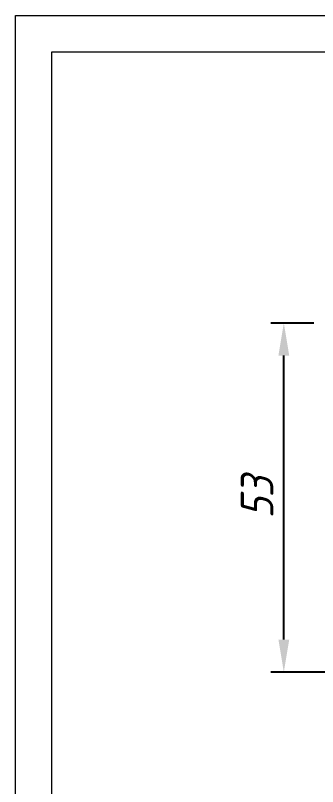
# Model space of a CAD drawing. Header units: millimetres. Extents: x 1113 to 4195, y 478 to 2647.
# Drawn here: x 1113 to 1576, y 1465 to 2647 of the extents above; entities that cross this region are included whole.
import ezdxf

# ---------------------------------------------------------------- set-up
doc = ezdxf.new("R2010")
doc.units = ezdxf.units.MM
doc.linetypes.add('SLD-Solid', pattern=[0])
doc.styles.add('GENISO', font='geniso.shx', dxfattribs={"oblique": 15})
doc.dimstyles.new('Copy of Scale 1B10', dxfattribs={"dimscale": 20, "dimtxt": 2.5, "dimasz": 2.5, "dimexe": 1, "dimexo": 1, "dimgap": 0.8, "dimtad": 1, "dimdec": 0, "dimlfac": 0.1, "dimzin": 0, "dimtxsty": 'GENISO', "dimcen": 2.5, "dimclrd": 1, "dimclre": 1, "dimclrt": 7, "dimadec": 0, "dimazin": 0, "dimtfac": 1, "dimtdec": 0, "dimtmove": 0, "dimatfit": 3, "dimfxl": 1, "dimtzin": 0, "dimlwd": -1, "dimlwe": -1, "dimarcsym": 0})

# ---------------------------------------------------------------- blocks, each defined once
blk = doc.blocks.new('*D14')
at = {"color": 1, "transparency": 16777216}
for p, q in [((1570.7, 2175.7), (1504.5, 2175.7)), ((1524.5, 1690.7), (1524.5, 2125.7)), ((1618.9, 1640.7), (1504.5, 1640.7))]:
    blk.add_line(p, q, dxfattribs=at)
for points in [[(1516.2, 2125.7), (1532.8, 2125.7), (1524.5, 2175.7)], [(1516.2, 1690.7), (1532.8, 1690.7), (1524.5, 1640.7)]]:
    blk.add_solid(points, dxfattribs=at)
at = {"layer": 'Defpoints', "color": 0, "transparency": 16777216}
for p in [(1524.5, 2175.7), (1590.7, 2175.7), (1638.9, 1640.7)]:
    blk.add_point(p, dxfattribs=at)
at = {"color": 7, "transparency": 16777216, "insert": (1483.5, 1908.2), "char_height": 50, "attachment_point": 5, "rotation": 90, "style": 'GENISO'}
blk.add_mtext('53', dxfattribs=at)

msp = doc.modelspace()

# ---------------------------------------------------------------- linework, layer by layer
at = {"color": 7, "linetype": 'SLD-Solid', "lineweight": 0}
for points in [[(1112.8, 478.4), (1112.8, 2647), (4194.9, 2647), (4194.9, 478.4)], [(1168.5, 534.1), (1168.5, 2591.3), (4139.2, 2591.3), (4139.2, 534.1)]]:
    msp.add_lwpolyline(points, close=True, dxfattribs=at)

# ---------------------------------------------------------------- dimensions: what is measured, and where the dimension line sits
dim = msp.add_linear_dim(base=(1524.5143, 2175.6849), p1=(1638.8564, 1640.699), p2=(1590.6801, 2175.6849), angle=90, dimstyle='Copy of Scale 1B10')
dim.commit()
dim.dimension.update_dxf_attribs({"geometry": '*D14', "text_midpoint": (1483.5143, 1908.192)})

doc.saveas('drawing.dxf')
